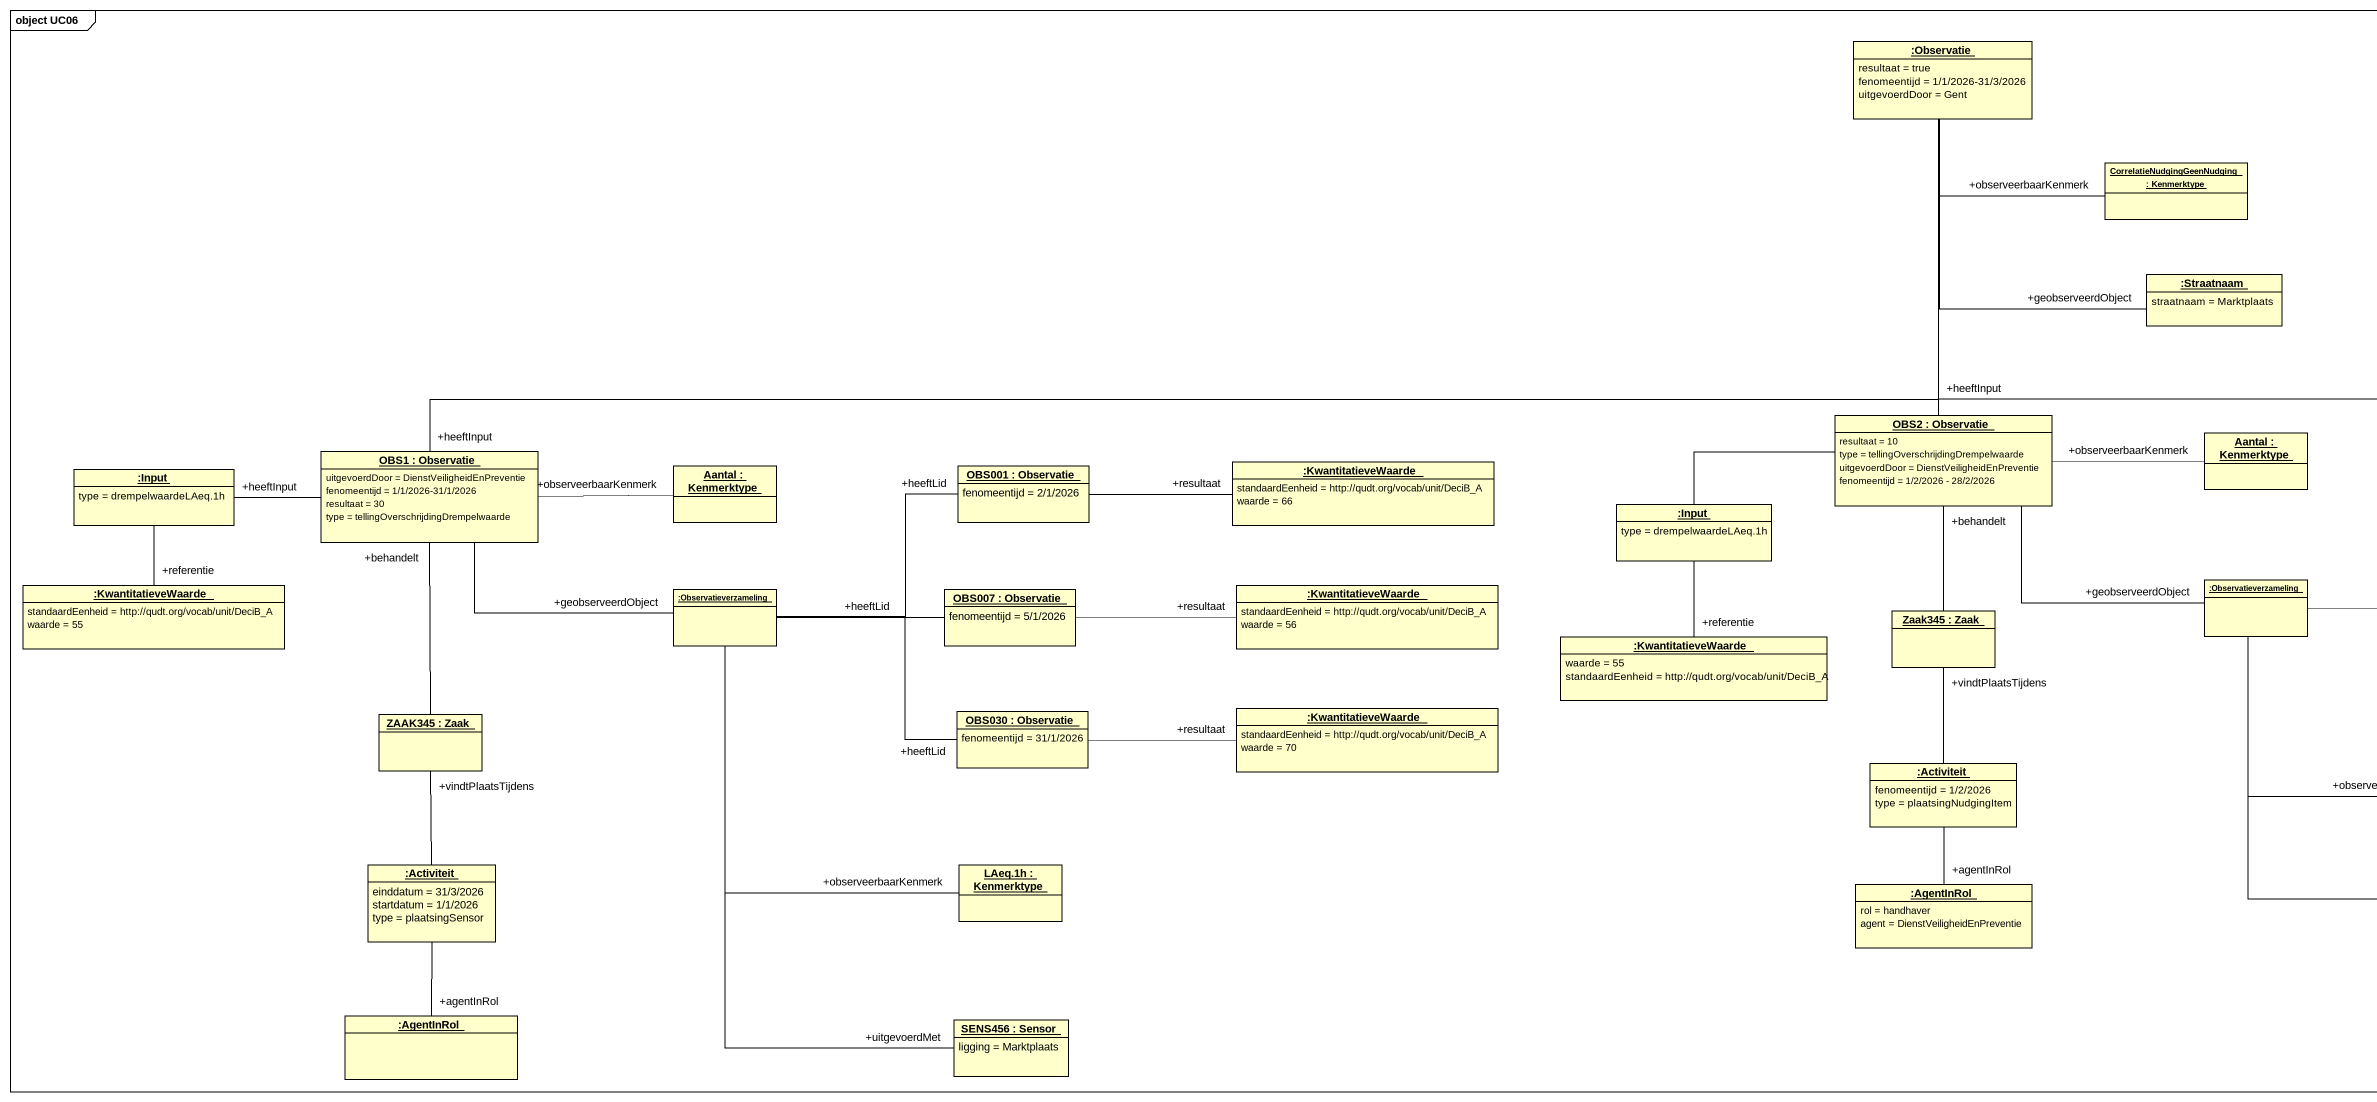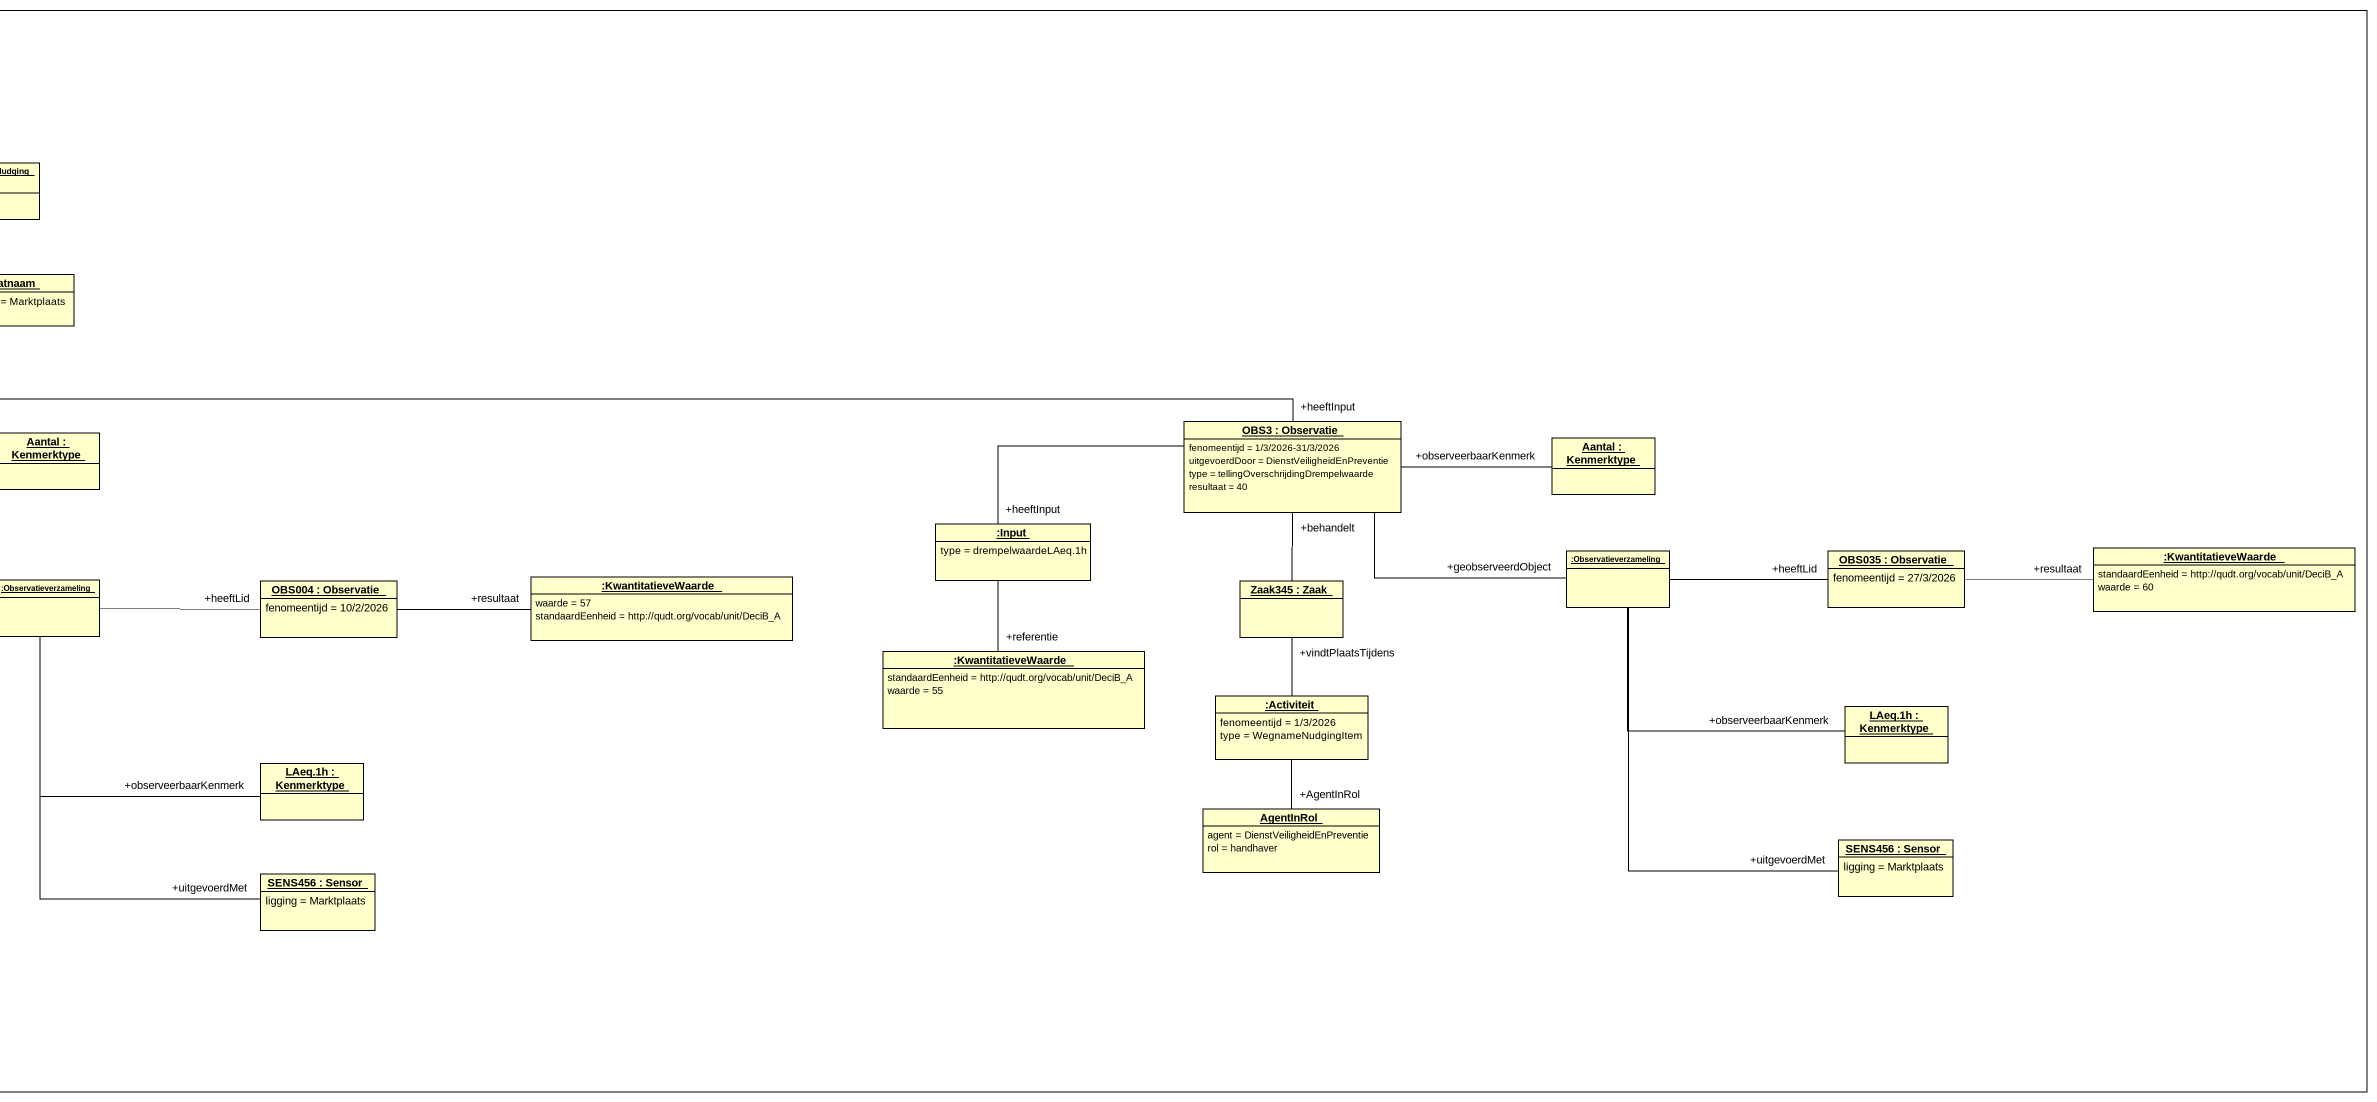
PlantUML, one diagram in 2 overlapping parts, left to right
@startuml
mainframe object UC06
hide circle
hide empty members
object ":Observatie" as Observatie {
  resultaat = true
  fenomeentijd = 1/1/2026-31/3/2026
  uitgevoerdDoor = Gent
}
object "CorrelatieNudgingGeenNudging : Kenmerktype" as CorrelatieNudgingGeenNudging
object ":Straatnaam" as Straatnaam {
  straatnaam = Marktplaats
}
object "OBS2 : Observatie" as OBS2 {
  resultaat = 10
  type = tellingOverschrijdingDrempelwaarde
  uitgevoerdDoor = DienstVeiligheidEnPreventie
  fenomeentijd = 1/2/2026 - 28/2/2026
}
object "OBS3 : Observatie" as OBS3 {
  fenomeentijd = 1/3/2026-31/3/2026
  uitgevoerdDoor = DienstVeiligheidEnPreventie
  type = tellingOverschrijdingDrempelwaarde
  resultaat = 40
}
object ":Input" as Input {
  type = drempelwaardeLAeq.1h
}
object "OBS1 : Observatie" as OBS1 {
  uitgevoerdDoor = DienstVeiligheidEnPreventie
  fenomeentijd = 1/1/2026-31/1/2026
  resultaat = 30
  type = tellingOverschrijdingDrempelwaarde
}
object "Aantal : Kenmerktype" as Aantal
object "OBS001 : Observatie" as OBS001 {
  fenomeentijd = 2/1/2026
}
object ":KwantitatieveWaarde" as KwantitatieveWaarde {
  standaardEenheid = http://qudt.org/vocab/unit/DeciB_A
  waarde = 66
}
object "Aantal : Kenmerktype" as Aantal_2
object "Aantal : Kenmerktype" as Aantal_3
object ":Input" as Input_2 {
  type = drempelwaardeLAeq.1h
}
object ":Input" as Input_3 {
  type = drempelwaardeLAeq.1h
}
object ":Observatieverzameling" as Observatieverzameling
object "OBS035 : Observatie" as OBS035 {
  fenomeentijd = 27/3/2026
}
object ":KwantitatieveWaarde" as KwantitatieveWaarde_2 {
  standaardEenheid = http://qudt.org/vocab/unit/DeciB_A
  waarde = 60
}
object ":KwantitatieveWaarde" as KwantitatieveWaarde_3 {
  standaardEenheid = http://qudt.org/vocab/unit/DeciB_A
  waarde = 55
}
object ":Observatieverzameling" as Observatieverzameling_2
object "OBS007 : Observatie" as OBS007 {
  fenomeentijd = 5/1/2026
}
object ":KwantitatieveWaarde" as KwantitatieveWaarde_4 {
  standaardEenheid = http://qudt.org/vocab/unit/DeciB_A
  waarde = 56
}
object "Zaak345 : Zaak" as Zaak345
object ":Observatieverzameling" as Observatieverzameling_3
object "OBS004 : Observatie" as OBS004 {
  fenomeentijd = 10/2/2026
}
object ":KwantitatieveWaarde" as KwantitatieveWaarde_5 {
  waarde = 57
  standaardEenheid = http://qudt.org/vocab/unit/DeciB_A
}
object "Zaak345 : Zaak" as Zaak345_2
object ":KwantitatieveWaarde" as KwantitatieveWaarde_6 {
  waarde = 55
  standaardEenheid = http://qudt.org/vocab/unit/DeciB_A
}
object ":KwantitatieveWaarde" as KwantitatieveWaarde_7 {
  standaardEenheid = http://qudt.org/vocab/unit/DeciB_A
  waarde = 55
}
object ":KwantitatieveWaarde" as KwantitatieveWaarde_8 {
  standaardEenheid = http://qudt.org/vocab/unit/DeciB_A
  waarde = 70
}
object ":Activiteit" as Activiteit {
  fenomeentijd = 1/3/2026
  type = WegnameNudgingItem
}
object "LAeq.1h : Kenmerktype" as LAeq_1h
object "ZAAK345 : Zaak" as ZAAK345
object "OBS030 : Observatie" as OBS030 {
  fenomeentijd = 31/1/2026
}
object ":Activiteit" as Activiteit_2 {
  fenomeentijd = 1/2/2026
  type = plaatsingNudgingItem
}
object "LAeq.1h : Kenmerktype" as LAeq_1h_2
object AgentInRol {
  agent = DienstVeiligheidEnPreventie
  rol = handhaver
}
object "SENS456 : Sensor" as SENS456 {
  ligging = Marktplaats
}
object ":Activiteit" as Activiteit_3 {
  einddatum = 31/3/2026
  startdatum = 1/1/2026
  type = plaatsingSensor
}
object "LAeq.1h : Kenmerktype" as LAeq_1h_3
object ":AgentInRol" as AgentInRol_2 {
  rol = handhaver
  agent = DienstVeiligheidEnPreventie
}
object "SENS456 : Sensor" as SENS456_2 {
  ligging = Marktplaats
}
object ":AgentInRol" as AgentInRol_3
object "SENS456 : Sensor" as SENS456_3 {
  ligging = Marktplaats
}
Observatie -right- "+observeerbaarKenmerk" CorrelatieNudgingGeenNudging
Observatie -- "+geobserveerdObject" Straatnaam
Observatie -- "+heeftInput" OBS2
Observatie -right- "+heeftInput" OBS3
Observatie -left- "+heeftInput" OBS1
OBS2 -right- "+observeerbaarKenmerk" Aantal_2
OBS2 -left- Input_2
OBS2 "+behandelt" -- Zaak345
OBS2 -right- "+geobserveerdObject" Observatieverzameling_3
OBS3 -right- "+observeerbaarKenmerk" Aantal_3
OBS3 -left- "+heeftInput" Input_3
OBS3 -right- "+geobserveerdObject" Observatieverzameling
OBS3 "+behandelt" -- Zaak345_2
Input "+heeftInput" -right- OBS1
Input -- "+referentie" KwantitatieveWaarde_3
OBS1 -right- "+observeerbaarKenmerk" Aantal
OBS1 -right- "+geobserveerdObject" Observatieverzameling_2
OBS001 -right- "+resultaat" KwantitatieveWaarde
Input_2 -- "+referentie" KwantitatieveWaarde_6
Input_3 -- "+referentie" KwantitatieveWaarde_7
Observatieverzameling -right- "+heeftLid" OBS035
Observatieverzameling -right- "+observeerbaarKenmerk" LAeq_1h
Observatieverzameling -- "+uitgevoerdMet" SENS456
OBS035 -right- "+resultaat" KwantitatieveWaarde_2
Observatieverzameling_2 -right- "+heeftLid" OBS001
Observatieverzameling_2 -right- "+heeftLid" OBS007
Observatieverzameling_2 -right- "+heeftLid" OBS030
Observatieverzameling_2 -- "+observeerbaarKenmerk" LAeq_1h_3
Observatieverzameling_2 -- "+uitgevoerdMet" SENS456_3
OBS007 -right- "+resultaat" KwantitatieveWaarde_4
Zaak345 "+vindtPlaatsTijdens" -- Activiteit_2
Observatieverzameling_3 -right- "+heeftLid" OBS004
Observatieverzameling_3 -- "+observeerbaarKenmerk" LAeq_1h_2
Observatieverzameling_3 -- "+uitgevoerdMet" SENS456_2
OBS004 -right- "+resultaat" KwantitatieveWaarde_5
Zaak345_2 "+vindtPlaatsTijdens" -- Activiteit
Activiteit -- "+AgentInRol" AgentInRol
ZAAK345 -up- "+behandelt" OBS1
OBS030 -right- "+resultaat" KwantitatieveWaarde_8
Activiteit_2 -- "+agentInRol" AgentInRol_2
Activiteit_3 -up- "+vindtPlaatsTijdens" ZAAK345
Activiteit_3 -- "+agentInRol" AgentInRol_3
@enduml
